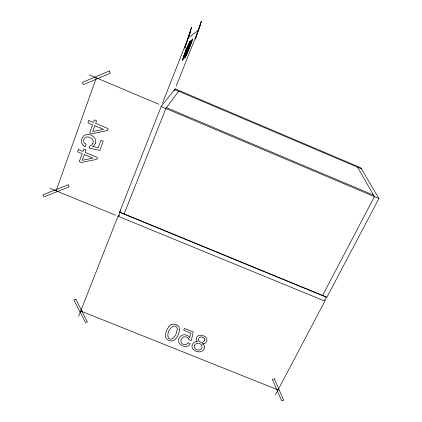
<?xml version="1.0" encoding="UTF-8"?>
<svg xmlns="http://www.w3.org/2000/svg" width="422" height="422" viewBox="0 0 422 422"><rect width="100%" height="100%" fill="white"/><g stroke="black" fill="none" stroke-linecap="round" stroke-linejoin="round"><path stroke-width="0.63" d="M204.301 348.008L204.132 348.551A6.958 6.135 10.1 0 1 203.847 349.163L203.262 350.033A5.349 4.711 9.9 0 1 201.61 351.294L201.357 351.405A6.056 5.338 9.9 0 1 200.55 351.679A5.644 4.974 9.9 0 1 198.535 351.864L196.051 351.262L193.877 350.002A5.644 4.98 10 0 1 192.511 348.277A6.114 5.391 10 0 1 192.3 347.786L192.216 347.543A5.312 4.684 10.1 0 1 192.115 345.338L192.453 344.363A4.995 4.405 10.1 0 1 196.678 341.641M95.23 143.512L95.551 142.298A6.161 5.739 41.3 0 0 95.346 139.577L95.24 139.276A7.026 6.541 41.3 0 0 94.839 138.379A6.293 5.861 41.3 0 0 93.199 136.364L91.437 135.267A9.379 8.73 40.9 0 0 90.445 134.871L89.796 134.681A7.527 7.005 41.2 0 0 86.025 134.697L84.643 135.256A6.277 5.845 41.4 0 0 83.25 136.348L82.063 138.247A9.606 8.952 41 0 0 81.715 139.255L81.457 141.08A6.114 5.686 41.3 0 0 81.794 143.095A6.045 5.628 41.3 0 0 83.582 145.759M56.084 190.818L96.29 77.843M186.645 51.379L187.415 49.379A7.596 0.422 -68.1 0 0 187.473 49.501M190.095 46.183L191.293 43.081A10.007 0.549 -68.1 0 0 191.657 42.11L191.894 41.467A6.488 0.353 -68.1 0 0 192.516 39.663M78.656 316.199L118.424 215.141M119.563 212.25L161.178 106.518L175.093 88.852L360.784 167.74L378.93 198.535L326.828 297.383L119.563 212.25L120.576 210.573M162.449 103.284L190.897 30.996M118.529 216.439L120.165 212.282L326.296 296.951L324.244 300.849L118.529 216.439L119.194 215.325M189.689 46.842L188.634 49.506M189.884 46.341L189.652 47.311A32.8 1.862 -68.1 0 1 188.75 49.585L188.439 49.986M189.805 46.926L191.91 40.707L188.961 47.507A35.896 1.873 -68 0 0 188.307 49.152L185.902 55.762L188.634 49.865M124.042 214.086L165.883 108.507L178.622 91.194M174.112 90.704L174.597 89.485L361.438 168.847M174.37 90.683L175.093 88.852M176.201 86.072L200.698 24.36M189.256 45.998L188.84 47.016M188.418 50.408L187.753 52.038A10.191 0.559 -68 0 1 186.566 54.855M188.771 46.8L187.532 49.427A4.885 0.274 -68.1 0 1 187.484 49.479M204.39 340.728L204.179 341.108A2.938 2.601 9.7 0 1 200.988 342.247L200.677 342.152A4.241 3.756 9.7 0 1 200.207 341.973L200.06 341.904A3.007 2.659 9.7 0 1 198.63 340.543A2.917 2.579 9.7 0 1 198.625 338.534A3.049 2.696 9.7 0 1 202.344 337.099M322.524 295.616L374.409 196.626L357.55 167.196M275.492 394.776L325.399 300.089M187.347 50.255L189.341 45.782A7.348 0.411 -68.1 0 0 189.636 45.038L189.974 44.173A5.845 0.327 -68.1 0 0 190.707 42.174L190.855 41.741A7.105 0.396 -68.1 0 0 191.045 41.15A6.515 0.364 -68.1 0 0 191.314 40.074L191.308 39.99A8.999 0.501 -68.1 0 0 191.192 40.016L190.971 40.338A6.019 0.338 -68.1 0 0 189.098 44.416L188.629 45.94L190.449 41.926A4.816 0.269 -68.1 0 1 190.496 41.894L189.457 45.101A5.148 0.29 -68.1 0 1 189.22 45.703M168.795 326.807L167.787 328.279A28.052 24.803 10.6 0 0 166.632 330.642L165.498 334.44A9.479 8.387 12.7 0 0 165.44 335.4L165.508 336.292A6.045 5.344 13 0 0 166.194 338.254A4.827 4.267 13.1 0 0 167.687 339.752L168.515 340.222A7.396 6.541 13 0 0 169.291 340.543L171.121 340.923A4.885 4.32 13 0 0 172.841 340.739L173.12 340.649A5.528 4.885 13.1 0 0 173.985 340.269L176.101 338.444L177.973 335.427A30.458 27.013 15.7 0 0 178.517 334.229L179.529 330.737A9.463 8.393 13.3 0 0 179.593 329.767L179.492 328.654A5.945 5.275 13 0 0 178.844 326.892A4.858 4.315 12.9 0 0 177.351 325.373L176.523 324.903M188.165 37.933L198.361 30.252M183.565 59.207L183.533 59.159A5.655 0.316 -68 0 1 184.203 56.907L185.353 54.269L184.351 57.302L186.666 51.827A5.206 0.29 -68 0 0 186.693 51.32M203.204 343.751L202.465 343.735L202.966 344.125M196.684 341.73L197.565 341.767L196.193 339.773L196.42 337.658A5.338 4.726 9.7 0 1 196.631 337.257L196.752 337.067A4.573 4.046 9.8 0 1 198.245 335.743L198.678 335.543A5.449 4.821 9.8 0 1 199.39 335.305A4.99 4.415 9.8 0 1 201.178 335.152L203.388 335.69L205.314 336.803A4.895 4.331 9.7 0 1 206.516 338.307A5.243 4.642 9.7 0 1 206.696 338.729L206.769 338.94A4.51 3.988 9.6 0 1 206.854 340.834L206.733 341.256A5.475 4.848 9.7 0 1 206.49 341.809A4.035 3.566 9.6 0 1 203.209 343.814M202.333 337.125L202.486 337.178A3.951 3.497 9.8 0 1 202.935 337.368A3.102 2.743 9.7 0 1 204.38 338.739M80.697 311.009L278.056 389.912M49.801 188.244L115.428 215.167M89.664 75.042L158.883 104.297M166.526 107.631L373.56 195.143M161.178 106.518L378.93 198.535M83.582 145.754L85.138 146.819L86.215 144.519L84.4 142.963A3.682 3.423 41.4 0 1 83.931 142.156A3.914 3.64 41.4 0 1 83.804 139.608A4.742 4.415 41.3 0 1 84.031 139.038A4.083 3.798 41.4 0 1 85.56 137.44L85.756 137.345A4.937 4.6 41.2 0 1 86.162 137.182A4.658 4.336 41.3 0 1 87.976 136.95L89.475 137.261A7.833 7.285 40.8 0 1 90.25 137.572L91.885 138.648A4.104 3.819 41.2 0 1 93.215 141.956L93.062 142.81A5.882 5.475 41.4 0 1 92.919 143.253M188.275 338.254A4.009 3.54 11.5 0 1 189.198 339.937L191.308 340.522L193.26 331.945L184.514 328.427L183.686 330.241L190.702 333.058L189.742 337.574L189.446 337.189A6.114 5.402 11.5 0 0 186.877 335.263L185.727 334.926A5.544 4.9 11.5 0 0 183.19 334.889L182.911 334.952A6.325 5.586 11.5 0 0 182.082 335.221A5.66 5.001 11.5 0 0 180.247 336.424L179.271 337.795A8.451 7.464 11.3 0 0 178.933 338.586L178.775 339.103A6.773 5.982 11.4 0 0 178.886 342.205L179.44 343.381A5.644 4.985 11.5 0 0 180.489 344.616L182.278 345.739A8.656 7.654 11.4 0 0 183.222 346.103L184.926 346.467A5.439 4.8 11.4 0 0 189.241 345.091L190.201 343.893L188.022 342.822L186.614 344.194A3.307 2.922 11.5 0 1 185.87 344.516A3.518 3.107 11.5 0 1 183.496 344.421A4.267 3.772 11.5 0 1 182.969 344.188A3.671 3.239 11.5 0 1 181.439 342.801L181.349 342.638A4.447 3.925 11.4 0 1 181.186 342.284A4.188 3.698 11.5 0 1 180.922 340.776L181.175 339.568A7.063 6.235 11.2 0 1 181.444 338.95L182.404 337.684A3.692 3.265 11.5 0 1 183.364 337.088A3.703 3.27 11.5 0 1 185.453 336.835L186.266 337.025A5.291 4.668 11.5 0 1 186.677 337.178A4.114 3.634 11.5 0 1 188.291 338.244M202.993 344.104A4.584 4.041 9.8 0 1 204.338 348.013M92.914 143.248A4.573 4.257 41.2 0 1 91.785 144.941A4.452 4.146 41.2 0 1 89.828 145.859L89.332 148.096L99.856 150.411L103.269 141.206L101.006 140.262L98.273 147.663L92.74 146.508L93.178 146.207A6.794 6.325 41.3 0 0 95.251 143.522M187.4 50.128A4.774 0.269 -68 0 1 185.031 56.421A6.103 0.343 -68 0 1 183.639 59.064M190.137 42.021A6.393 0.359 -68.1 0 1 190.322 41.614M168.816 326.823A9.706 8.604 12.5 0 1 170.905 324.924M170.847 324.834A5.57 4.943 12.9 0 1 176.512 324.919M204.364 338.745A2.875 2.548 9.7 0 1 204.417 340.733M186.55 54.913A5.797 0.316 -68 0 1 185.163 57.608L185.11 57.592A5.059 0.274 -68 0 1 185.269 56.88A6.425 0.353 -68 0 1 185.87 55.118L186.102 54.485A9.822 0.533 -68 0 1 186.461 53.515L187.975 49.611A30.753 1.619 -68 0 1 188.544 48.171L191.319 41.425A5.818 0.316 -68.1 0 1 191.678 40.623L191.778 40.401A5.148 0.28 -68.1 0 1 192.274 39.378L192.59 38.877A7.76 0.422 -68.1 0 1 192.664 38.824L192.696 38.887A5.017 0.274 -68.1 0 1 192.511 39.668M177.351 329.118L176.217 333.544A35.96 31.898 16.5 0 1 175.584 334.91L173.521 338.027L171.174 339.114A2.885 2.553 13.1 0 1 170.045 339.008L169.317 338.718A2.88 2.543 13.1 0 1 168.447 338.022C166.447 334.002 169.549 327.583 173.648 326.064A2.975 2.643 12.9 0 1 174.993 326.159L175.183 326.217A3.54 3.144 12.9 0 1 175.726 326.449L176.048 326.639A2.854 2.532 12.9 0 1 176.897 327.519L177.351 329.118M194.447 345.76L194.4 345.924A3.64 3.207 10 0 0 196.035 349.374L196.378 349.558A4.832 4.262 10 0 0 196.742 349.722A4.136 3.645 10 0 0 198.778 350.054A3.381 2.98 10 0 0 200.614 349.421A4.246 3.745 10 0 0 201.774 348.05A4.579 4.041 10.1 0 0 201.901 347.723L201.959 347.559A3.671 3.239 10 0 0 200.244 343.835L199.886 343.672A4.879 4.299 10 0 0 199.316 343.45L198.936 343.35A3.735 3.292 10 0 0 194.99 344.637L194.806 344.938A4.832 4.257 9.9 0 0 194.563 345.428L194.447 345.76M190.844 29.055L184.794 48.203L191.678 27.251L190.844 29.055M200.814 22.614L195.323 39.104L201.5 21.1L200.814 22.614M186.229 48.957L182.267 60.488L190.011 41.214L186.229 48.957M186.477 48.741L183.702 56.796L187.099 48.182L186.477 48.741M78.371 149.53L77.558 151.788L82.148 153.692L79.278 161.615L81.425 162.502L96.849 159.316L97.529 157.485L85.123 152.331L86.025 149.852L83.867 148.95L82.965 151.44L78.371 149.53M88.815 120.507L87.976 122.834L92.629 124.775L89.67 132.935L91.848 133.843L107.536 130.519L108.238 128.631L95.657 123.372L96.591 120.813L94.401 119.895L93.473 122.454L88.815 120.507M84.305 154.584L82.221 160.307L92.93 158.166L84.305 154.584M94.813 125.693L92.671 131.58L103.564 129.348L94.813 125.693M109.287 70.991L82.374 82.39L83.408 84.632L110.306 73.259L109.287 70.991M68.185 184.825L43.07 194.748L44.083 196.763L69.182 186.867L68.185 184.825M75.823 299.251L73.908 299.942L85.518 322.64L87.423 321.97L75.823 299.251M274.342 378.803L272.354 379.436L281.727 400.9L283.705 400.283L274.342 378.803"/></g></svg>
